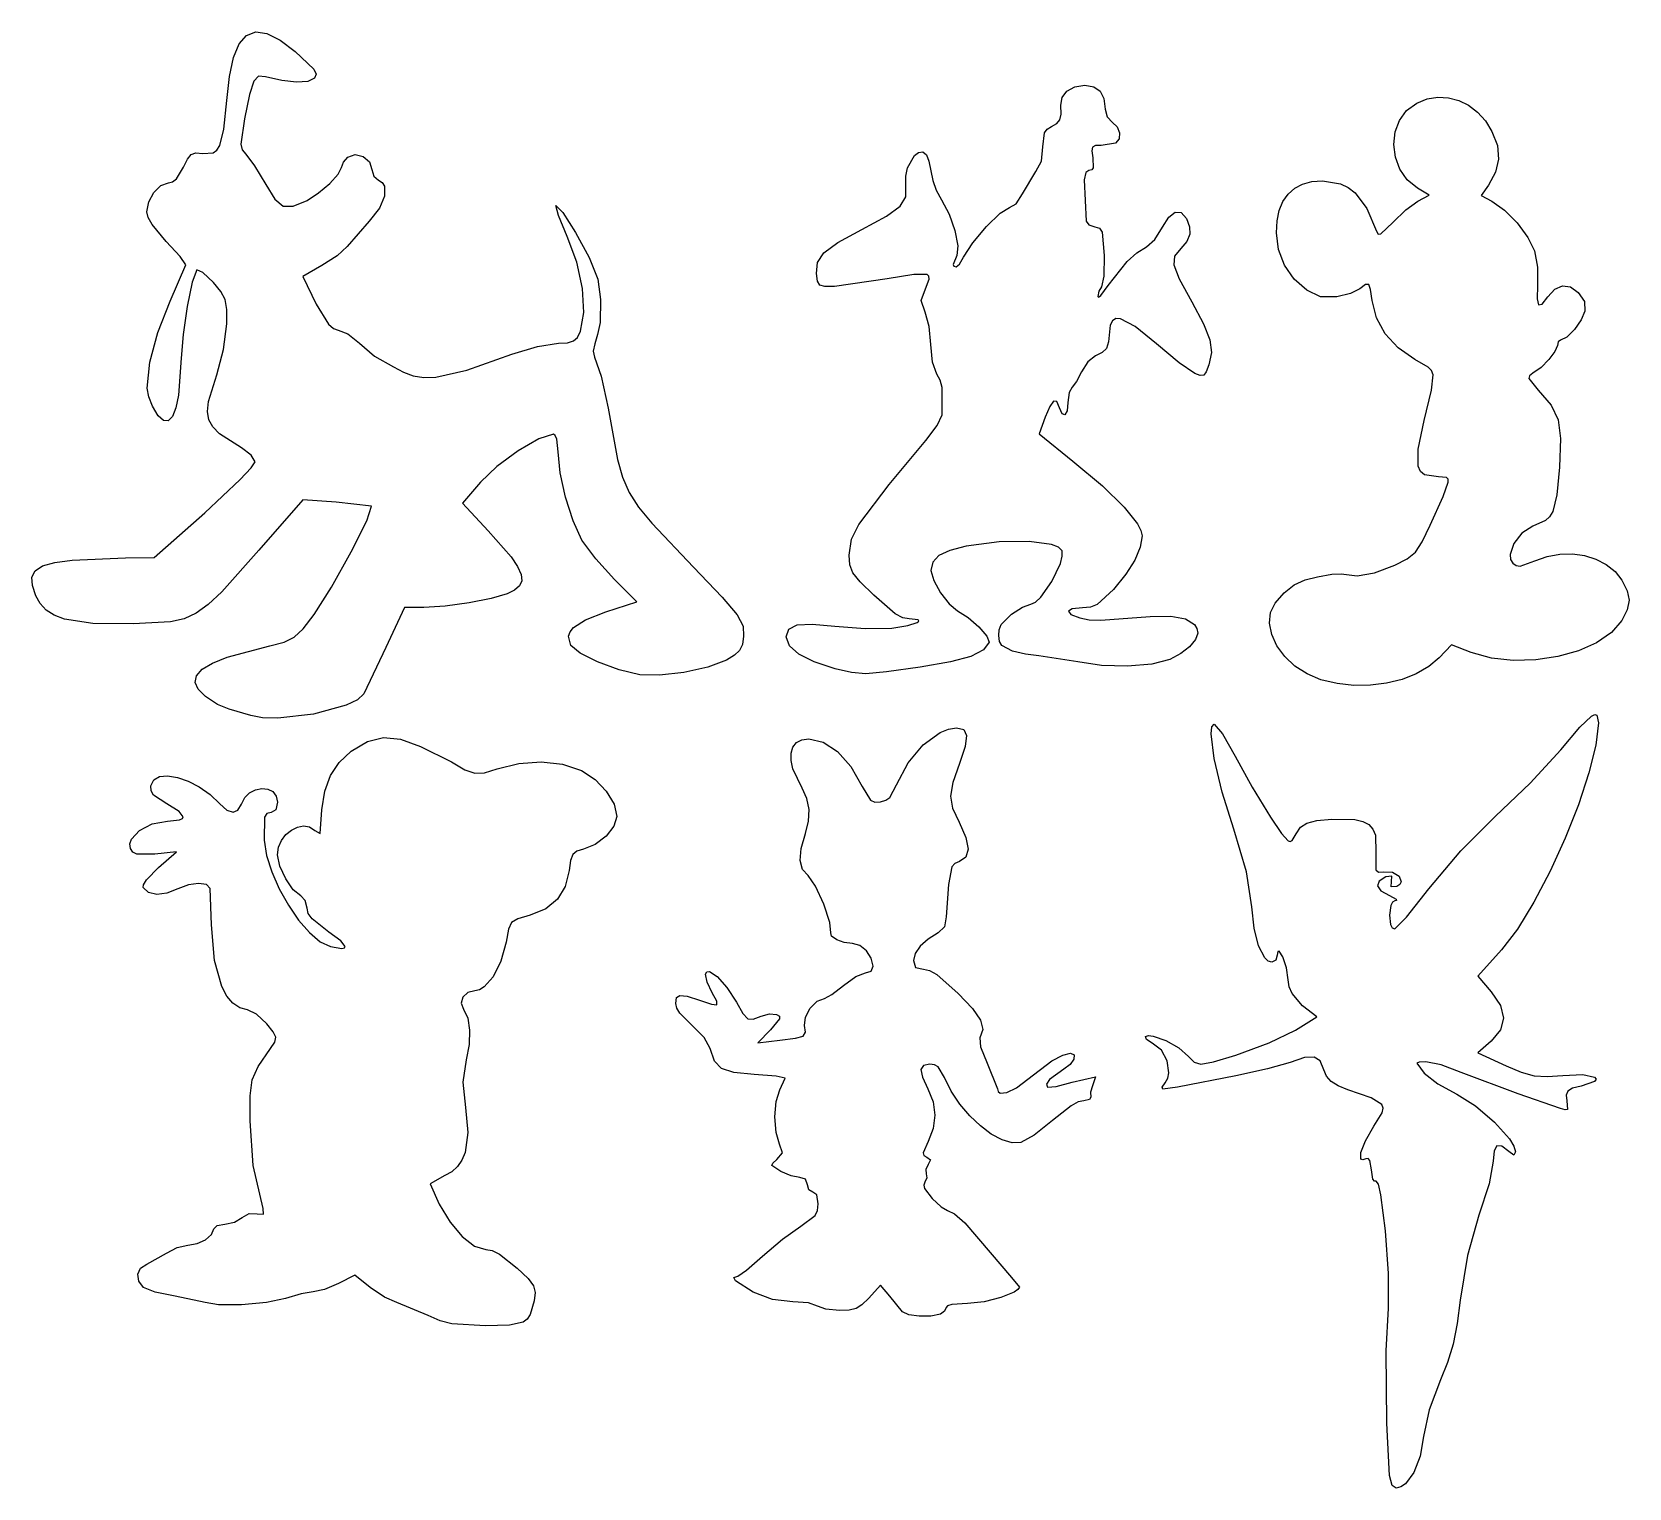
# Model space of a CAD drawing. Extents: x 18 to 281, y 18 to 207.
# Drawn here: x 17.6 to 99, y 130.9 to 205.1 of the extents above; entities that cross this region are included whole.
import ezdxf

# ---------------------------------------------------------------- set-up
doc = ezdxf.new("R2010")
doc.units = 0
doc.layers.get('0').update_dxf_attribs({"linetype": 'CONTINUOUS'})

msp = doc.modelspace()

# ---------------------------------------------------------------- linework, layer by layer
at = {"color": 7}
for points in [[(28.795534, 170.261113), (27.691746, 170.57795), (27.109632, 170.813925), (26.485078, 171.221454), (26.118663, 171.594916), (25.9688, 171.950097), (26.038131, 172.289085), (26.329302, 172.613971), (26.844956, 172.926844), (27.587738, 173.229796), (29.765261, 173.814294), (30.506725, 174.002364), (31.016934, 174.250382), (31.468876, 174.68022), (32.035538, 175.413752), (32.919307, 176.799167), (33.922522, 178.599283), (34.713161, 180.187042), (34.959203, 180.935387), (33.155969, 181.139948), (31.445584, 181.2634), (29.206103, 178.686564), (27.317363, 176.571024), (26.63125, 175.916598), (26.018152, 175.472881), (25.403703, 175.196231), (24.713535, 175.043008), (22.808578, 174.932275), (20.741526, 174.95469), (19.298257, 175.178821), (18.776077, 175.37643), (18.368485, 175.636347), (18.061698, 175.962533), (17.841928, 176.358948), (17.665762, 176.887245), (17.645753, 177.309305), (17.81075, 177.637313), (18.189603, 177.883457), (18.811159, 178.059924), (19.704268, 178.1789), (22.420538, 178.293127), (23.882423, 178.317285), (26.449358, 180.594313), (28.262254, 182.298562), (28.813744, 182.891787), (29.016291, 183.198479), (28.815361, 183.539986), (28.332275, 183.901673), (27.205053, 184.622858), (26.86694, 184.968522), (26.666887, 185.34027), (26.595693, 185.765128), (26.644154, 186.270124), (27.063231, 187.628637), (27.409688, 188.915302), (27.572553, 190.225322), (27.571008, 190.964603), (27.488615, 191.464953), (27.278596, 191.871438), (26.894172, 192.329127), (26.351988, 192.839132), (26.048869, 192.973652), (25.817522, 192.344134), (25.560456, 191.114516), (25.349011, 189.689083), (25.254527, 188.472118), (25.119916, 186.58884), (24.981009, 185.943006), (24.801636, 185.506461), (24.587247, 185.288267), (24.343294, 185.297488), (24.075227, 185.543188), (23.788498, 186.034432), (23.599827, 186.498232), (23.519914, 186.942997), (23.657171, 188.272956), (24.063904, 189.781542), (24.694375, 191.380372), (25.484174, 193.228327), (25.19236, 193.654889), (24.490766, 194.420863), (23.772768, 195.288203), (23.569593, 195.652719), (23.497359, 195.930026), (23.598718, 196.451777), (23.860429, 196.929247), (24.218939, 197.277796), (24.610699, 197.412788), (24.816916, 197.463502), (25.013299, 197.61451), (25.370082, 198.210603), (25.567031, 198.628836), (25.756662, 198.85709), (25.998192, 198.9378), (26.350838, 198.913401), (26.877847, 198.945226), (27.067289, 199.08029), (27.217341, 199.31679), (27.429236, 200.160103), (27.573447, 201.607176), (27.708738, 202.841987), (27.918922, 203.805484), (28.209644, 204.501716), (28.586547, 204.934734), (29.055275, 205.108589), (29.621474, 205.027331), (30.290786, 204.69501), (31.068857, 204.115677), (32.01893, 203.212922), (32.130368, 202.956682), (32.053045, 202.75646), (31.71268, 202.588169), (31.128431, 202.544938), (30.379087, 202.624615), (29.54344, 202.825046), (29.198774, 202.855796), (28.951835, 202.601046), (28.733275, 201.92162), (28.473741, 200.678344), (28.2952, 199.38958), (28.365011, 199.091349), (28.547023, 198.872414), (28.992511, 198.287461), (29.559611, 197.337756), (30.025615, 196.583784), (30.455242, 196.225497), (30.963496, 196.21805), (31.665378, 196.516597), (32.256912, 196.898806), (32.828928, 197.383444), (33.260684, 197.855436), (33.431435, 198.199709), (33.524561, 198.462603), (33.748461, 198.725619), (34.117845, 198.853395), (34.520345, 198.751622), (34.843972, 198.47817), (34.976734, 198.09091), (35.074006, 197.763931), (35.307871, 197.553713), (35.496098, 197.43207), (35.608858, 197.248541), (35.617877, 196.739911), (35.354716, 196.116005), (34.839165, 195.465006), (33.717092, 194.173379), (33.203077, 193.687392), (32.419742, 193.209545), (31.444619, 192.637768), (32.129264, 191.22254), (32.755666, 190.215337), (33.01278, 189.981542), (33.250034, 189.90704), (33.752586, 189.712498), (34.348428, 189.244769), (35.108481, 188.582498), (36.080522, 188.030604), (36.579249, 187.755621), (37.081796, 187.574833), (37.622519, 187.491908), (38.235773, 187.510516), (39.817293, 187.867008), (42.101197, 188.673664), (43.41666, 189.077007), (44.4798, 189.244769), (44.946537, 189.26625), (45.248256, 189.352642), (45.44568, 189.536868), (45.599533, 189.851851), (45.770857, 190.806792), (45.702476, 192.033534), (45.416081, 193.375069), (44.933359, 194.674386), (44.476371, 195.751559), (44.350068, 196.263359), (44.701141, 195.902496), (45.356339, 194.878944), (46.044078, 193.606704), (46.492775, 192.499776), (46.632374, 191.474388), (46.60048, 190.303881), (46.477996, 189.684335), (46.330219, 189.207928), (46.247856, 188.837264), (46.321613, 188.534949), (46.658086, 187.562705), (47.007568, 185.93341), (47.492316, 183.312756), (47.749189, 182.405271), (48.088814, 181.63044), (48.566004, 180.886331), (49.235574, 180.071012), (51.371108, 177.819019), (52.821508, 176.298986), (53.596909, 175.390048), (53.896609, 174.817593), (53.919902, 174.307012), (53.854014, 173.880864), (53.714561, 173.573983), (53.460264, 173.328453), (53.049839, 173.086358), (52.087939, 172.728088), (50.866219, 172.456356), (49.631481, 172.312879), (48.63053, 172.339373), (47.571478, 172.594331), (46.478181, 172.992295), (45.581663, 173.435592), (45.112948, 173.826548), (44.99996, 174.311907), (45.074057, 174.531701), (45.240067, 174.740907), (45.862385, 175.141557), (46.896028, 175.541867), (48.473157, 176.058912), (47.33395, 177.188097), (46.37804, 178.244976), (45.679527, 179.200313), (45.228614, 180.177417), (44.841688, 181.383383), (44.571123, 182.623363), (44.469296, 183.702511), (44.399186, 184.349547), (44.321503, 184.539945), (44.22425, 184.608865), (43.480588, 184.362588), (42.422856, 183.748273), (41.33525, 182.95269), (40.501971, 182.162614), (39.593926, 181.085727), (40.90252, 179.679084), (42.062439, 178.342415), (42.399359, 177.850252), (42.581118, 177.452426), (42.612865, 177.131606), (42.499751, 176.870457), (42.246925, 176.651648), (41.859536, 176.457847), (41.050813, 176.218291), (39.926961, 176.000164), (38.710968, 175.839558), (37.625822, 175.772566), (36.632416, 175.764015), (35.68667, 173.7293), (34.559613, 171.363448), (34.237382, 171.06254), (33.654231, 170.780099), (31.999421, 170.326896), (30.183687, 170.116385), (29.399381, 170.13731), (28.795534, 170.261113), (28.795534, 170.261113)], [(58.584874, 172.644937), (57.512873, 172.994973), (56.73168, 173.386604), (56.253796, 173.811723), (56.091723, 174.26222), (56.22468, 174.657099), (56.652897, 174.874052), (57.420394, 174.922866), (58.571192, 174.813324), (60.114578, 174.687446), (61.471923, 174.718432), (62.285578, 174.848372), (62.766166, 175.00211), (62.852404, 175.072526), (62.820387, 175.130439), (62.354943, 175.18415), (62.025744, 175.241726), (61.650357, 175.437994), (60.549127, 176.387847), (59.860256, 177.073764), (59.486892, 177.539108), (59.333172, 177.941741), (59.303234, 178.439521), (59.416587, 179.254271), (59.78321, 179.994783), (61.328204, 182.032987), (63.205606, 184.285351), (63.789665, 185.046894), (64.041785, 185.580638), (64.034635, 186.975932), (63.942467, 187.358796), (63.774159, 187.664742), (63.540513, 188.272338), (63.459306, 189.176674), (63.373299, 190.099413), (63.166512, 190.826009), (62.969624, 191.41511), (63.18432, 192.013578), (63.374634, 192.507604), (63.361669, 192.653491), (63.278667, 192.747883), (62.587677, 192.736126), (61.230044, 192.520172), (58.547576, 192.131352), (58.056675, 192.126637), (57.797775, 192.194114), (57.686844, 192.394681), (57.639853, 192.789237), (57.683285, 193.359534), (58.002601, 193.84696), (58.717252, 194.368024), (59.94669, 195.039234), (61.20443, 195.720897), (61.904501, 196.231131), (62.185779, 196.709898), (62.187142, 197.297159), (62.17994, 197.753175), (62.266492, 198.174), (62.621329, 198.806853), (62.83985, 198.967271), (63.052597, 198.989276), (63.234688, 198.847065), (63.361243, 198.51483), (63.566314, 197.534561), (63.740309, 197.033679), (64.008358, 196.542773), (64.397215, 195.817651), (64.690822, 194.978329), (64.837755, 194.212218), (64.786586, 193.706725), (64.602585, 193.253903), (64.635855, 193.158982), (64.751362, 193.130825), (64.92882, 193.274484), (65.132777, 193.619876), (65.598692, 194.353149), (66.296314, 195.186566), (66.995359, 195.870026), (67.465544, 196.153425), (67.803704, 196.341448), (68.130033, 196.861845), (68.818139, 197.992169), (69.093659, 198.513833), (69.174047, 199.244936), (69.247361, 199.961224), (69.383909, 200.14565), (69.616357, 200.283056), (69.890689, 200.438584), (70.042526, 200.63172), (70.097628, 200.922725), (70.081752, 201.371861), (70.149836, 201.774137), (70.399117, 202.096211), (70.79578, 202.310028), (71.30601, 202.387534), (71.764399, 202.31464), (72.086195, 202.092412), (72.275942, 201.715528), (72.338181, 201.17867), (72.442712, 200.776933), (72.716006, 200.49841), (72.963539, 200.270481), (73.080753, 199.967885), (73.056015, 199.666591), (72.877691, 199.442566), (72.136034, 199.323928), (71.847582, 199.316786), (71.703074, 199.241557), (71.669961, 199.049209), (71.715695, 198.690711), (71.737922, 198.175294), (71.66266, 198.072073), (71.521015, 198.042548), (71.352852, 197.943896), (71.277384, 197.56411), (71.376385, 195.458142), (71.513417, 195.282914), (71.818672, 195.174774), (72.05156, 195.104318), (72.186529, 194.906968), (72.299813, 193.715869), (72.283469, 192.659933), (72.158129, 192.119558), (72.019505, 191.893868), (71.963946, 191.628971), (72.007914, 191.582356), (72.124974, 191.67189), (72.507083, 192.186264), (73.461227, 193.402583), (73.960172, 193.841034), (74.456363, 194.148893), (74.872544, 194.530943), (75.266324, 195.154787), (75.585162, 195.67298), (75.91068, 195.925472), (76.21934, 195.903702), (76.487607, 195.599106), (76.648095, 195.179493), (76.655587, 194.793552), (76.507438, 194.427137), (76.201002, 194.066101), (75.882695, 193.681488), (75.842938, 193.231864), (76.122065, 192.521821), (76.760411, 191.355952), (77.360042, 190.23405), (77.680233, 189.414913), (77.758166, 188.760963), (77.631022, 188.134625), (77.499576, 187.776456), (77.373491, 187.607839), (77.195349, 187.594414), (76.907734, 187.701826), (76.125454, 188.233665), (74.957926, 189.203798), (73.866357, 190.093726), (73.13296, 190.48477), (72.886702, 190.496754), (72.71334, 190.388269), (72.607325, 190.160733), (72.563107, 189.815563), (72.519668, 189.307967), (72.411281, 188.976984), (72.201252, 188.759394), (71.852886, 188.59198), (71.456921, 188.282106), (71.134862, 187.776589), (70.883421, 187.283377), (70.657243, 187.003086), (70.510211, 186.721265), (70.449056, 186.224376), (70.4038, 185.798092), (70.292327, 185.595338), (70.151077, 185.639049), (70.016494, 185.952155), (69.88294, 186.260802), (69.717562, 186.284072), (69.519378, 186.021319), (69.287407, 185.471898), (68.978842, 184.613815), (70.70574, 183.234166), (72.216711, 181.961932), (73.320502, 180.888554), (73.997303, 180.035463), (74.169393, 179.698224), (74.227306, 179.424093), (74.133743, 178.838523), (73.856189, 178.181447), (73.399342, 177.461674), (72.767904, 176.688016), (71.943292, 175.911983), (71.602973, 175.782012), (71.1872, 175.750886), (70.671159, 175.700516), (70.472739, 175.573289), (70.600504, 175.405033), (71.063022, 175.231575), (71.523165, 175.142553), (72.120172, 175.121394), (74.644778, 175.300327), (75.691946, 175.323783), (76.448115, 175.189521), (76.906668, 174.899848), (77.022271, 174.697455), (77.060989, 174.457075), (76.950754, 174.12629), (76.648957, 173.766407), (76.198966, 173.418268), (75.644146, 173.122714), (74.717563, 172.88336), (73.488434, 172.777939), (72.165335, 172.812261), (70.956842, 172.992136), (68.973263, 173.305687), (68.286994, 173.379444), (67.61537, 173.541828), (67.074458, 173.832037), (66.967158, 174.038645), (66.927112, 174.334043), (66.945138, 174.633439), (67.044734, 174.890997), (67.571499, 175.420291), (68.140385, 175.787193), (68.565248, 175.9398), (68.791049, 176.034431), (69.061048, 176.288498), (69.629308, 177.095977), (70.061361, 178.004316), (70.161102, 178.384458), (70.14854, 178.655593), (69.970091, 178.83923), (69.610551, 178.981284), (68.463785, 179.135224), (66.939412, 179.10657), (65.268602, 178.884481), (64.436249, 178.674502), (63.874826, 178.4106), (63.558742, 178.075302), (63.462405, 177.651131), (63.605574, 177.140405), (63.953644, 176.519211), (64.397162, 175.95189), (64.826673, 175.602781), (65.367373, 175.254164), (65.908167, 174.775984), (66.309278, 174.308566), (66.430929, 173.992235), (66.139297, 173.600166), (65.505682, 173.275881), (64.457285, 172.993106), (62.921309, 172.725568), (61.196673, 172.479176), (60.153411, 172.388336), (59.409988, 172.445955), (58.584866, 172.644937), (58.584874, 172.644937)], [(83.344828, 172.082796), (82.640026, 172.376201), (82.019712, 172.781634), (81.500637, 173.271028), (81.099551, 173.816315), (80.833204, 174.389427), (80.718347, 174.962296), (80.771728, 175.506855), (81.0101, 175.995036), (81.472262, 176.519309), (81.981444, 176.91416), (82.543712, 177.183349), (83.165134, 177.330636), (83.893273, 177.473474), (84.36873, 177.480128), (85.182182, 177.387473), (86.081093, 177.532082), (87.109887, 177.919817), (87.74307, 178.250939), (88.15762, 178.592851), (88.498835, 179.110882), (88.912011, 179.970357), (89.572401, 181.426562), (89.832929, 182.149663), (89.826845, 182.316322), (89.737116, 182.395734), (89.328481, 182.420853), (88.627104, 182.534606), (88.416473, 182.70144), (88.293627, 182.963483), (88.294539, 183.838908), (88.596329, 185.292309), (88.979225, 186.848592), (89.067707, 187.631351), (88.983844, 187.852011), (88.805138, 188.022514), (88.134879, 188.404009), (87.28018, 189.003686), (86.622582, 189.719054), (86.176197, 190.530599), (85.955132, 191.418805), (85.877178, 191.975675), (85.776245, 192.231161), (85.607785, 192.226788), (85.32725, 192.004081), (84.849685, 191.765972), (84.150525, 191.59986), (83.328752, 191.595625), (82.618975, 191.943361), (81.981214, 192.508821), (81.493909, 193.216199), (81.182035, 194.018321), (81.070569, 194.868015), (81.107085, 195.476699), (81.220124, 196.009353), (81.408279, 196.464396), (81.670149, 196.840248), (82.004328, 197.135328), (82.409414, 197.348057), (82.884001, 197.476853), (83.426687, 197.520137), (84.342528, 197.372038), (84.734884, 197.182217), (85.087997, 196.911037), (85.689891, 196.112071), (86.175009, 194.950083), (86.25884, 194.80452), (86.397549, 194.816065), (87.001325, 195.39817), (87.674123, 196.044105), (88.286971, 196.484974), (88.857128, 196.779814), (88.262522, 197.141414), (87.739736, 197.572318), (87.364221, 198.113631), (87.136329, 198.72616), (87.056412, 199.370712), (87.124821, 200.008091), (87.341909, 200.599105), (87.708027, 201.104559), (88.223527, 201.485261), (88.75882, 201.695173), (89.303583, 201.783746), (89.845147, 201.755766), (90.370841, 201.61602), (90.867996, 201.369295), (91.323943, 201.020379), (91.726012, 200.574059), (92.061532, 200.035121), (92.335472, 199.312488), (92.397763, 198.622827), (92.247611, 197.953862), (91.884223, 197.293312), (91.506638, 196.763045), (92.060581, 196.476592), (92.696162, 196.025612), (93.339224, 195.371524), (93.885237, 194.636448), (94.229671, 193.942504), (94.373137, 193.124426), (94.382291, 192.174978), (94.359085, 191.504582), (94.43517, 191.189618), (94.617479, 191.222516), (94.912945, 191.595708), (95.265917, 191.989624), (95.652514, 192.161189), (96.055404, 192.10781), (96.457254, 191.82689), (96.772641, 191.369571), (96.801412, 190.876264), (96.612375, 190.431813), (96.26593, 189.9444), (95.876755, 189.551292), (95.559527, 189.389752), (95.441454, 189.312759), (95.392344, 189.127649), (95.270589, 188.818541), (94.963747, 188.411563), (94.559456, 188.006756), (94.145354, 187.704163), (93.967788, 187.578601), (93.940734, 187.435995), (94.41756, 186.850714), (95.084291, 186.073841), (95.437217, 185.337726), (95.549519, 184.375163), (95.494379, 182.918947), (95.368932, 181.509596), (95.159559, 180.665989), (94.996501, 180.396325), (94.780181, 180.196079), (94.144716, 179.907819), (93.58995, 179.562859), (93.176026, 179.028072), (92.990195, 178.463401), (93.010079, 178.219842), (93.119705, 178.028792), (93.288395, 177.906069), (93.493582, 177.881423), (94.244064, 178.151539), (94.869673, 178.373063), (95.513643, 178.48709), (96.156609, 178.497963), (96.779201, 178.410025), (97.362053, 178.227621), (97.885797, 177.955092), (98.331065, 177.596784), (98.678489, 177.157039), (98.954544, 176.610192), (99.047397, 176.13144), (98.957235, 175.654082), (98.684247, 175.111418), (98.151395, 174.493915), (97.394137, 173.972578), (96.463627, 173.558307), (95.411022, 173.262005), (94.287474, 173.094571), (93.144141, 173.066907), (92.032177, 173.189914), (91.002736, 173.474493), (90.001234, 173.855033), (89.367484, 173.201169), (88.83658, 172.754072), (88.199635, 172.386858), (87.477966, 172.103486), (86.692889, 171.907914), (85.865719, 171.804101), (85.017773, 171.796005), (84.170367, 171.887584), (83.344817, 172.082796), (83.344828, 172.082796)], [(86.706287, 134.190528), (86.673393, 137.866102), (86.780308, 140.046639), (86.779189, 141.812193), (86.626566, 143.996023), (86.396431, 145.822799), (86.27542, 146.360001), (86.16278, 146.517191), (86.066116, 146.51575), (85.986956, 146.625567), (85.913826, 147.102195), (85.832977, 147.579428), (85.743496, 147.679507), (85.631604, 147.666639), (85.470485, 147.602461), (85.377005, 147.643115), (85.379192, 147.983784), (85.610623, 148.578382), (86.043756, 149.316643), (86.458487, 149.998965), (86.515533, 150.234881), (86.452923, 150.427873), (85.9104, 150.766806), (84.714255, 151.179203), (84.22833, 151.372619), (83.867969, 151.602396), (83.62324, 151.876806), (83.484215, 152.204124), (83.301652, 152.646908), (82.997152, 152.847525), (82.507486, 152.819736), (81.769421, 152.5773), (80.627997, 152.24958), (78.999382, 151.897608), (76.036049, 151.313794), (75.276492, 151.20958), (75.249523, 151.31219), (75.407116, 151.535824), (75.535767, 151.767239), (75.59182, 152.042561), (75.510683, 152.64956), (75.212802, 153.2061), (74.747275, 153.561457), (74.446317, 153.734814), (74.404291, 153.890068), (74.551683, 153.940976), (74.789934, 153.916297), (75.429943, 153.690252), (76.106175, 153.312069), (76.600493, 152.881889), (76.8777, 152.583387), (77.227234, 152.490374), (77.86312, 152.608252), (78.999382, 152.942423), (80.710973, 153.565705), (82.051889, 154.219083), (83.128841, 154.893893), (82.404667, 155.463528), (81.871976, 156.082637), (81.727591, 156.432787), (81.676172, 156.78879), (81.588758, 157.401197), (81.399968, 157.964254), (81.21033, 158.251958), (81.146607, 158.221926), (81.120369, 158.038306), (81.037376, 157.789157), (80.843755, 157.685528), (80.655833, 157.742973), (80.477093, 157.90768), (80.163632, 158.513119), (79.936312, 159.410318), (79.828071, 160.507751), (79.548903, 162.297001), (78.909748, 164.458862), (78.312849, 166.343927), (77.907579, 168.071414), (77.752129, 169.331293), (77.786271, 169.688995), (77.90469, 169.813534), (78.318658, 169.333731), (78.965651, 168.190757), (79.830056, 166.610443), (80.766739, 165.079161), (81.332794, 164.244181), (81.664785, 163.873276), (81.778222, 163.839101), (81.875401, 163.893646), (82.077329, 164.232494), (82.30022, 164.563499), (82.623972, 164.774676), (83.129441, 164.898713), (83.897481, 164.968293), (85.069692, 164.951565), (85.479457, 164.858421), (85.784194, 164.699204), (85.993302, 164.46675), (86.11618, 164.153893), (86.140846, 163.258317), (86.14532, 162.389251), (86.279979, 162.270311), (86.529387, 162.296224), (86.989851, 162.281469), (87.330659, 162.067797), (87.439835, 161.779998), (87.372568, 161.647297), (87.205402, 161.54286), (86.930657, 161.523976), (86.9474, 161.795325), (86.961017, 162.069128), (86.650805, 162.032978), (86.303627, 161.822482), (86.221107, 161.576933), (86.398497, 161.32141), (86.831049, 161.080989), (87.176817, 160.895473), (87.202076, 160.834948), (87.116432, 160.807863), (86.993384, 160.740975), (86.904336, 160.576521), (86.829538, 160.086197), (86.894646, 159.599456), (86.980478, 159.43948), (87.102264, 159.378862), (87.703308, 159.979907), (88.841332, 161.424973), (90.469339, 163.356863), (92.248434, 165.128358), (94.001695, 166.806817), (95.567587, 168.515024), (96.543593, 169.656989), (97.127528, 170.223056), (97.301045, 170.310616), (97.410834, 170.278788), (97.484949, 169.889749), (97.357767, 168.755007), (97.004876, 167.329503), (96.469256, 165.714103), (95.793886, 164.009673), (95.021747, 162.31708), (94.195819, 160.737191), (93.359081, 159.370872), (92.554515, 158.31899), (91.337494, 156.965368), (92.012333, 156.180821), (92.493298, 155.474236), (92.654213, 154.831597), (92.495105, 154.232947), (92.016001, 153.658333), (91.34484, 153.060513), (92.778151, 152.39645), (93.5569, 152.071107), (94.216906, 151.896062), (94.88124, 151.850847), (95.672969, 151.914993), (96.697749, 151.955117), (97.281266, 151.826455), (97.366624, 151.722858), (97.292557, 151.605898), (96.600662, 151.370338), (96.168629, 151.25838), (95.924701, 151.115519), (95.838364, 150.909515), (95.879104, 150.608129), (95.907058, 150.180428), (95.786117, 150.152545), (95.559347, 150.229852), (93.392718, 150.980338), (90.492391, 152.063721), (89.463512, 152.446372), (88.684758, 152.605528), (88.35342, 152.594624), (88.234223, 152.52856), (88.604206, 152.030842), (89.308282, 151.476), (90.270725, 150.949025), (91.220662, 150.364759), (92.191542, 149.527964), (92.947233, 148.67037), (93.170592, 148.306189), (93.251604, 148.023707), (93.176835, 147.842232), (92.912938, 148.033528), (92.558661, 148.312105), (92.312667, 148.324819), (92.169253, 148.068097), (92.122715, 147.538367), (91.909139, 146.38611), (91.395646, 144.7867), (90.809683, 142.727729), (90.440826, 140.451609), (90.293053, 139.265174), (90.082574, 138.218326), (89.799997, 137.273117), (89.435929, 136.391596), (88.862468, 134.86345), (88.575041, 133.496242), (88.408338, 132.502943), (88.083388, 131.66654), (87.654835, 131.089531), (87.418783, 130.930331), (87.177321, 130.874417), (86.966141, 131.01118), (86.830592, 131.51546), (86.706287, 134.190528), (86.706287, 134.190528)], [(62.022725, 139.862092), (61.36386, 140.654049), (60.894059, 141.213078), (60.295147, 140.560879), (59.949268, 140.215532), (59.646283, 140.020299), (59.293777, 139.935732), (58.799332, 139.922383), (58.101499, 139.996458), (57.683208, 140.155309), (57.221645, 140.310138), (56.419781, 140.374537), (55.393089, 140.485848), (54.407277, 140.85706), (53.510636, 141.432702), (53.425268, 141.612282), (53.620873, 141.678937), (54.065388, 141.976315), (54.878687, 142.69129), (55.897474, 143.560475), (56.836036, 144.22862), (57.562498, 144.767831), (57.688428, 145.02586), (57.721164, 145.359207), (57.656163, 145.817917), (57.445348, 145.964823), (57.247359, 146.073522), (57.165833, 146.337508), (57.071504, 146.618152), (56.783893, 146.710194), (56.341716, 146.799362), (55.814948, 147.013747), (55.350647, 147.31866), (55.401438, 147.445377), (55.616173, 147.631669), (55.898714, 147.969044), (55.753181, 148.39959), (55.568986, 149.003007), (55.510782, 149.793729), (55.577545, 150.583089), (55.768251, 151.182423), (56.041163, 151.76467), (55.580061, 151.871316), (54.462169, 151.964283), (53.422348, 152.05888), (52.789129, 152.258526), (52.432348, 152.639569), (52.221838, 153.27836), (51.900822, 153.837494), (51.281307, 154.465452), (50.661549, 155.083137), (50.508266, 155.347179), (50.457487, 155.583927), (50.501139, 155.875685), (50.674829, 155.993765), (51.042655, 155.946557), (51.668717, 155.742448), (52.27935, 155.538374), (52.56001, 155.514747), (52.558365, 155.699013), (52.322087, 156.118616), (52.056041, 156.665781), (51.980787, 157.068108), (52.051352, 157.188435), (52.182736, 157.201245), (52.578394, 156.949083), (53.068625, 156.401156), (53.554294, 155.646998), (53.886404, 155.067709), (54.134637, 154.796863), (54.408098, 154.77278), (54.815895, 154.933777), (55.237343, 155.046367), (55.600809, 155.020986), (55.74678, 154.93364), (55.754776, 154.80279), (55.286591, 154.234817), (54.650203, 153.572278), (55.76826, 153.705018), (56.5619, 153.80781), (56.95524, 153.91832), (57.069055, 154.108047), (57.024126, 154.448493), (57.074958, 154.881935), (57.317387, 155.336623), (57.666234, 155.695371), (58.036319, 155.840994), (58.422468, 156.032579), (59.004722, 156.493196), (59.631095, 156.953811), (60.123316, 157.145395), (60.417624, 157.230878), (60.520001, 157.476619), (60.426882, 157.892144), (60.184375, 158.26469), (59.847756, 158.53308), (59.472299, 158.636137), (59.04731, 158.690982), (58.662172, 158.827126), (58.404857, 159.001983), (58.363338, 159.172966), (58.31498, 159.711925), (58.003422, 160.636462), (57.581938, 161.560134), (57.2038, 162.096495), (56.920456, 162.415949), (56.805767, 162.869525), (56.858798, 163.473287), (57.078612, 164.2433), (57.233647, 164.865845), (57.254394, 165.465633), (57.141668, 166.032358), (56.896279, 166.555711), (56.428193, 167.542421), (56.335927, 167.97005), (56.336447, 168.341209), (56.428456, 168.646407), (56.610655, 168.876155), (56.881745, 169.020963), (57.24043, 169.071341), (57.979076, 168.903986), (58.701871, 168.42219), (59.374806, 167.656351), (59.963874, 166.636869), (60.385541, 165.940121), (60.598213, 165.84867), (60.890088, 165.86338), (61.161732, 165.936272), (61.37001, 166.083889), (61.716257, 166.728778), (62.296741, 167.839223), (63.071851, 168.762706), (63.931388, 169.394384), (64.358379, 169.568033), (64.765151, 169.629415), (65.136307, 169.541631), (65.282585, 169.243008), (65.208152, 168.683818), (64.91717, 167.814331), (64.579246, 166.839258), (64.464349, 166.142192), (64.571333, 165.53386), (64.899052, 164.824986), (65.24408, 164.047739), (65.361868, 163.446446), (65.252326, 163.03225), (64.915364, 162.816294), (64.67658, 162.721382), (64.525078, 162.539388), (64.356683, 161.648103), (64.246596, 159.993358), (64.149748, 159.48197), (63.826977, 159.178114), (63.320792, 158.860438), (62.923041, 158.497146), (62.662955, 158.121088), (62.569765, 157.765115), (62.671681, 157.417475), (63.082207, 157.32946), (63.387872, 157.263996), (63.760675, 157.053321), (64.852465, 156.095415), (65.589765, 155.318244), (65.995942, 154.7301), (66.105907, 154.259361), (65.954571, 153.834406), (65.989486, 153.368986), (66.325933, 152.530006), (66.851476, 151.229009), (66.888559, 151.08878), (66.987781, 151.011557), (67.337579, 151.035067), (67.830743, 151.277422), (68.397143, 151.716506), (69.631269, 152.646741), (70.17977, 152.937727), (70.573257, 153.045851), (70.762369, 152.954372), (70.748812, 152.733452), (70.564873, 152.463363), (70.242839, 152.224382), (69.514372, 151.695659), (69.363142, 151.463081), (69.408816, 151.311768), (69.840147, 151.349434), (70.668213, 151.566629), (71.847956, 151.842521), (71.707048, 151.380873), (71.591825, 151.050067), (71.609774, 150.805885), (71.551772, 150.676892), (71.252752, 150.623394), (70.977519, 150.558079), (70.614454, 150.365473), (69.656627, 149.618406), (68.720953, 148.873441), (68.052981, 148.493613), (67.602192, 148.479697), (67.090645, 148.630511), (66.543549, 148.924673), (65.986116, 149.340805), (65.443554, 149.857527), (64.941076, 150.453459), (64.50389, 151.107221), (64.157208, 151.797433), (63.832335, 152.341966), (63.643017, 152.454045), (63.405817, 152.486823), (63.081087, 152.422182), (62.959065, 152.209803), (63.037751, 151.822002), (63.315147, 151.231092), (63.580855, 150.561936), (63.670879, 149.882117), (63.585182, 149.204244), (63.323727, 148.540927), (63.069978, 147.957004), (63.108558, 147.830473), (63.25154, 147.749525), (63.439264, 147.605722), (63.320109, 147.36835), (63.199146, 147.118732), (63.221991, 146.896537), (63.253812, 146.685151), (63.154422, 146.461525), (63.095327, 146.321658), (63.132495, 146.146047), (63.520509, 145.631146), (63.984186, 145.208781), (64.314121, 145.033108), (64.663439, 144.860819), (65.19353, 144.395092), (66.485169, 142.890164), (67.576195, 141.603468), (67.973736, 141.119327), (67.901813, 140.991884), (67.703549, 140.854618), (67.033031, 140.583675), (66.172251, 140.372621), (65.331275, 140.287575), (64.527236, 140.231706), (64.318125, 140.163944), (64.246879, 140.071478), (64.160295, 139.885633), (63.952123, 139.742271), (63.461025, 139.64364), (62.867925, 139.637431), (62.334577, 139.713596), (62.022739, 139.862092), (62.022725, 139.862092)], [(37.848453, 139.668535), (36.244098, 140.330834), (35.609937, 140.612742), (34.887453, 141.094926), (34.102074, 141.719732), (33.274025, 141.29757), (32.551833, 140.999415), (31.978292, 140.875405), (31.370052, 140.776495), (30.564427, 140.538691), (29.592618, 140.330813), (28.330023, 140.216423), (27.161312, 140.214001), (26.471154, 140.34203), (24.946895, 140.662319), (23.934723, 140.868042), (23.332812, 141.103756), (23.086246, 141.429249), (23.040063, 141.780601), (23.184449, 142.091619), (23.509589, 142.296109), (24.51181, 142.851268), (25.042128, 143.137714), (25.592987, 143.260871), (26.063077, 143.339508), (26.488346, 143.533863), (26.796512, 143.798682), (26.915297, 144.088714), (27.078631, 144.262773), (27.471331, 144.33517), (27.961464, 144.432605), (28.359058, 144.666863), (28.718054, 144.869789), (29.121783, 144.861751), (29.443495, 144.832059), (29.436221, 145.124706), (28.92498, 147.311358), (28.767343, 149.590915), (28.761945, 150.874482), (28.867646, 151.685131), (29.182063, 152.370461), (29.802813, 153.278075), (30.023234, 153.613719), (30.077319, 153.858685), (29.94833, 154.127862), (29.61953, 154.536137), (29.087104, 155.035217), (28.627228, 155.260365), (28.234161, 155.358586), (27.885016, 155.589879), (27.581253, 155.950808), (27.324328, 156.437939), (26.956826, 157.777062), (26.794175, 159.579767), (26.722557, 161.446608), (26.53858, 161.635973), (26.138768, 161.693161), (25.619535, 161.619863), (25.077296, 161.417768), (24.514355, 161.202669), (24.003891, 161.142968), (23.587491, 161.23712), (23.306739, 161.483579), (23.324469, 161.635597), (23.477754, 161.8796), (24.088393, 162.508974), (25.012099, 163.304528), (23.913097, 163.198929), (22.992762, 163.185605), (22.784289, 163.287408), (22.666133, 163.478918), (22.637555, 163.712545), (22.715424, 163.952435), (23.128411, 164.404879), (23.780917, 164.743996), (24.548764, 164.877536), (25.161834, 164.934167), (25.313461, 165.004153), (25.361838, 165.101207), (25.148901, 165.374376), (24.52315, 165.749393), (23.842741, 166.203231), (23.721117, 166.421977), (23.712267, 166.672788), (23.853537, 166.977015), (24.147761, 167.144274), (24.560908, 167.183377), (25.058946, 167.103133), (25.607842, 166.912352), (26.173566, 166.619844), (26.722085, 166.234419), (27.219368, 165.764887), (27.585011, 165.441558), (27.897872, 165.329936), (28.146865, 165.430243), (28.320901, 165.742705), (28.491196, 166.074883), (28.742263, 166.318724), (29.04221, 166.47261), (29.359141, 166.53492), (29.661163, 166.504035), (29.916381, 166.378337), (30.092901, 166.156205), (30.158828, 165.836021), (30.071436, 165.451733), (29.834476, 165.310004), (29.619588, 165.265146), (29.504585, 165.073254), (29.489933, 163.904476), (29.606522, 163.12593), (29.868819, 162.282038), (30.247587, 161.4198), (30.713591, 160.586216), (31.237595, 159.828283), (31.790362, 159.193003), (32.342656, 158.727374), (32.865241, 158.478395), (33.434449, 158.387901), (33.570308, 158.41652), (33.607318, 158.491869), (33.385746, 158.775203), (32.77163, 159.222804), (31.921598, 159.887383), (31.731548, 160.165941), (31.672476, 160.437031), (31.577562, 160.827989), (31.34936, 161.06302), (30.966414, 161.375572), (30.579578, 161.936799), (30.280202, 162.585616), (30.159638, 163.160936), (30.214574, 163.545585), (30.365765, 163.893376), (30.591201, 164.189947), (30.868872, 164.420935), (31.176768, 164.571978), (31.492878, 164.628714), (31.795192, 164.576781), (32.0617, 164.401816), (32.329769, 164.23964), (32.424421, 165.456881), (32.569276, 166.407053), (32.855526, 167.198324), (33.300774, 167.865797), (33.92262, 168.444573), (34.741504, 168.939829), (35.555926, 169.140359), (36.436114, 169.050761), (37.452294, 168.675631), (39.024481, 167.889674), (39.703038, 167.494578), (40.212853, 167.320681), (40.71207, 167.344453), (41.358831, 167.542365), (42.460609, 167.818972), (43.602463, 167.895773), (44.695631, 167.774534), (45.651352, 167.457018), (46.344419, 167.00326), (46.91969, 166.405182), (47.31237, 165.746886), (47.457662, 165.112477), (47.303545, 164.613483), (46.905126, 164.106649), (46.3583, 163.68606), (45.758961, 163.445805), (45.421653, 163.348867), (45.21704, 163.180242), (45.099061, 162.871813), (45.021652, 162.355465), (44.823588, 161.548413), (44.428223, 160.901265), (43.833605, 160.411782), (43.037785, 160.077726), (42.408732, 159.893565), (42.090653, 159.710342), (41.939495, 159.366144), (41.811208, 158.699059), (41.542438, 157.729647), (41.155564, 156.945075), (40.698528, 156.419761), (40.458682, 156.277579), (40.219274, 156.228119), (39.856387, 156.134956), (39.611215, 155.900817), (39.525363, 155.593726), (39.640437, 155.281709), (39.854187, 154.834586), (39.951223, 154.219121), (39.92854, 153.489628), (39.783137, 152.700423), (39.614507, 151.568999), (39.737863, 150.273721), (39.854782, 148.993346), (39.718925, 147.989317), (39.556014, 147.590301), (39.329678, 147.259614), (39.039841, 146.997004), (38.686427, 146.802218), (37.943302, 146.377891), (38.399085, 145.353673), (38.953588, 144.42971), (39.575762, 143.69607), (40.204473, 143.212252), (40.778588, 143.037758), (41.099902, 142.979468), (41.472392, 142.803576), (42.3813, 142.092852), (42.930613, 141.558046), (43.215558, 141.180902), (43.297916, 140.840777), (43.239467, 140.417028), (43.034816, 139.717402), (42.887097, 139.492889), (42.678114, 139.335983), (41.983355, 139.177209), (40.764533, 139.145521), (39.041982, 139.244254), (38.446039, 139.403694), (37.848453, 139.668535), (37.848453, 139.668535)]]:
    msp.add_lwpolyline(points, dxfattribs=at)

doc.saveas('drawing.dxf')
